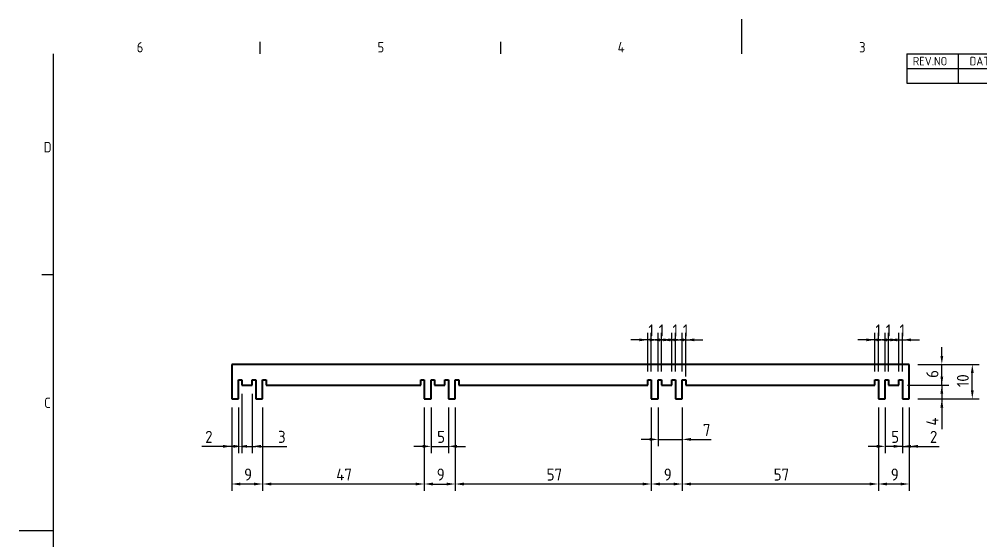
# Model space of a CAD drawing. Header units: millimetres. Extents: x 0 to 420, y 0 to 297.
# Drawn here: x 0 to 279.5, y 145.5 to 297 of the extents above; entities that cross this region are included whole.
import ezdxf

# ---------------------------------------------------------------- set-up
doc = ezdxf.new("R2010")
doc.units = ezdxf.units.MM
doc.layers.get('0').update_dxf_attribs({"color": 3, "lineweight": 25})
for name, color, linetype, lineweight in [('가시적인 것(ISO)', 3, 'Continuous', 40), ('경계(ISO)', 7, 'Continuous', 25), ('기호(ISO)', 5, 'Continuous', 25), ('치수(ISO)', 2, 'Continuous', 25)]:
    doc.layers.add(name, color=color, linetype=linetype, lineweight=lineweight)
doc.styles.add('ISO ProportionalPSTEK', font='isocp.shx')
doc.styles.add('문자 텍스트_PSTEK_POSCO', font='isocp.shx')
doc.styles.add('치수 텍스트_PSTEK_POSCO', font='isocp.shx')
doc.dimstyles.new('치수_PSTEK_POSCO', dxfattribs={"dimtxt": 3.5, "dimasz": 2.5, "dimexe": 2, "dimexo": 2.5, "dimgap": 1, "dimtad": 1, "dimrnd": 1e-08, "dimdsep": 46, "dimtxsty": '치수 텍스트_PSTEK_POSCO', "dimcen": 0.09, "dimdle": 10, "dimclrd": 7, "dimclre": 7, "dimclrt": 2, "dimadec": 1, "dimazin": 2, "dimtfac": 1, "dimtmove": 0, "dimatfit": 3, "dimfxl": 0, "dimtolj": 1, "dimlwd": -1, "dimlwe": -1, "dimarcsym": 0})

# ---------------------------------------------------------------- blocks, each defined once
blk = doc.blocks.new('경계 Default Border')
at = {"layer": '경계(ISO)'}
for p, q in [((70, 287), (70, 290.4)), ((140, 287), (140, 290.4)), ((10, 222.75), (6.6, 222.75))]:
    blk.add_line(p, q, dxfattribs=at)
at = {"layer": '경계(ISO)', "flags": 128}
for points in [[(210, 297), (210, 287)], [(10, 10), (10, 287)], [(0, 148.5), (10, 148.5)]]:
    blk.add_lwpolyline(points, dxfattribs=at)
at = {"layer": '경계(ISO)', "color": 2, "char_height": 3, "attachment_point": 7, "style": '문자 텍스트_PSTEK_POSCO'}
for s, insert in [('6', (34.14, 287.37)), ('5', (104.14, 287.37)), ('4', (173.97, 287.4)), ('3', (244.17, 287.37)), ('D', (7.08, 258.35)), ('C', (7.24, 184.1))]:
    blk.add_mtext(s, dxfattribs=dict(at, insert=insert))
blk = doc.blocks.new('리비전 내역')
at = {"layer": '기호(ISO)'}
for p, q in [((258, 287), (410, 287)), ((258, 287), (258, 282.72)), ((273, 287), (273, 282.72)), ((288, 287), (288, 282.72)), ((365, 287), (365, 282.72)), ((380, 287), (380, 282.72)), ((395, 287), (395, 282.72)), ((410, 287), (410, 282.72)), ((258, 282.72), (410, 282.72)), ((258, 282.72), (258, 278.44)), ((273, 282.72), (273, 278.44)), ((288, 282.72), (288, 278.44)), ((365, 282.72), (365, 278.44)), ((380, 282.72), (380, 278.44)), ((395, 282.72), (395, 278.44)), ((410, 282.72), (410, 278.44)), ((258, 278.44), (410, 278.44))]:
    blk.add_line(p, q, dxfattribs=at)
at = {"layer": '기호(ISO)', "color": 2, "char_height": 2.5, "attachment_point": 7, "style": 'ISO ProportionalPSTEK'}
for s, insert in [('REV.NO', (259.79, 283.58)), ('DATE', (276.31, 283.58)), ('DESCRIPTION OF REVISION', (305.51, 283.58)), ('DRA.BY', (366.48, 283.58)), ('CH.BY', (382.86, 283.58)), ('APP.BY', (396.48, 283.58))]:
    blk.add_mtext(s, dxfattribs=dict(at, insert=insert))
blk = doc.blocks.new('*D24')
at = {"layer": 'Defpoints', "color": 0}
for p in [(258.76, 196.73), (277.07, 196.73), (258.76, 186.73)]:
    blk.add_point(p, dxfattribs=at)
at = {"layer": '치수(ISO)', "color": 7}
for p, q in [((261.26, 196.73), (279.07, 196.73)), ((277.07, 189.23), (277.07, 194.23)), ((261.26, 186.73), (279.07, 186.73))]:
    blk.add_line(p, q, dxfattribs=at)
for points in [[(276.66, 194.23), (277.49, 194.23), (277.07, 196.73)], [(276.66, 189.23), (277.49, 189.23), (277.07, 186.73)]]:
    blk.add_solid(points, dxfattribs=at)
at = {"layer": '치수(ISO)', "color": 2, "insert": (274.32, 190.15), "char_height": 3.5, "attachment_point": 4, "rotation": 90, "style": '치수 텍스트_PSTEK_POSCO'}
blk.add_mtext('\\A1;10', dxfattribs=at)
blk = doc.blocks.new('*D25')
at = {"layer": 'Defpoints', "color": 0}
for p in [(255.76, 190.73), (258.76, 186.73), (268.22, 186.73)]:
    blk.add_point(p, dxfattribs=at)
at = {"layer": '치수(ISO)', "color": 7}
for p, q in [((268.22, 193.23), (268.22, 195.73)), ((258.26, 190.73), (270.22, 190.73)), ((268.22, 190.73), (268.22, 186.73)), ((261.26, 186.73), (270.22, 186.73)), ((268.22, 184.23), (268.22, 177.98))]:
    blk.add_line(p, q, dxfattribs=at)
for points in [[(267.8, 193.23), (268.63, 193.23), (268.22, 190.73)], [(267.8, 184.23), (268.63, 184.23), (268.22, 186.73)]]:
    blk.add_solid(points, dxfattribs=at)
at = {"layer": '치수(ISO)', "color": 2, "insert": (265.47, 178.98), "char_height": 3.5, "attachment_point": 4, "rotation": 90, "style": '치수 텍스트_PSTEK_POSCO'}
blk.add_mtext('\\A1;4', dxfattribs=at)
blk = doc.blocks.new('*D26')
at = {"layer": 'Defpoints', "color": 0}
for p in [(258.76, 196.73), (268.22, 196.73), (255.76, 190.73)]:
    blk.add_point(p, dxfattribs=at)
at = {"layer": '치수(ISO)', "color": 7}
for p, q in [((268.22, 199.23), (268.22, 201.73)), ((261.26, 196.73), (270.22, 196.73)), ((268.22, 190.73), (268.22, 196.73)), ((258.26, 190.73), (270.22, 190.73)), ((268.22, 188.23), (268.22, 185.73))]:
    blk.add_line(p, q, dxfattribs=at)
for points in [[(267.8, 199.23), (268.63, 199.23), (268.22, 196.73)], [(267.8, 188.23), (268.63, 188.23), (268.22, 190.73)]]:
    blk.add_solid(points, dxfattribs=at)
at = {"layer": '치수(ISO)', "color": 2, "insert": (265.47, 192.84), "char_height": 3.5, "attachment_point": 4, "rotation": 90, "style": '치수 텍스트_PSTEK_POSCO'}
blk.add_mtext('\\A1;6', dxfattribs=at)
blk = doc.blocks.new('*D27')
at = {"layer": 'Defpoints', "color": 0}
for p in [(249.76, 186.73), (258.76, 186.73), (249.76, 162.01)]:
    blk.add_point(p, dxfattribs=at)
at = {"layer": '치수(ISO)', "color": 7}
for p, q in [((249.76, 184.23), (249.76, 160.01)), ((258.76, 184.23), (258.76, 160.01)), ((256.26, 162.01), (252.26, 162.01))]:
    blk.add_line(p, q, dxfattribs=at)
for points in [[(252.26, 162.42), (252.26, 161.59), (249.76, 162.01)], [(256.26, 162.42), (256.26, 161.59), (258.76, 162.01)]]:
    blk.add_solid(points, dxfattribs=at)
at = {"layer": '치수(ISO)', "color": 2, "insert": (253.37, 164.76), "char_height": 3.5, "attachment_point": 4, "style": '치수 텍스트_PSTEK_POSCO'}
blk.add_mtext('\\A1;9', dxfattribs=at)
blk = doc.blocks.new('*D28')
at = {"layer": 'Defpoints', "color": 0}
for p in [(249.76, 203.88), (248.76, 192.23), (249.76, 192.23)]:
    blk.add_point(p, dxfattribs=at)
at = {"layer": '치수(ISO)', "color": 7}
for p, q in [((248.76, 194.73), (248.76, 205.88)), ((249.76, 194.73), (249.76, 205.88)), ((246.26, 203.88), (243.76, 203.88)), ((248.76, 203.88), (249.76, 203.88)), ((252.26, 203.88), (254.76, 203.88))]:
    blk.add_line(p, q, dxfattribs=at)
for points in [[(246.26, 204.29), (246.26, 203.46), (248.76, 203.88)], [(252.26, 204.29), (252.26, 203.46), (249.76, 203.88)]]:
    blk.add_solid(points, dxfattribs=at)
at = {"layer": '치수(ISO)', "color": 2, "insert": (248.91, 206.63), "char_height": 3.5, "attachment_point": 4, "style": '치수 텍스트_PSTEK_POSCO'}
blk.add_mtext('\\A1;1', dxfattribs=at)
blk = doc.blocks.new('*D29')
at = {"layer": 'Defpoints', "color": 0}
for p in [(252.76, 203.88), (251.76, 192.23), (252.76, 192.23)]:
    blk.add_point(p, dxfattribs=at)
at = {"layer": '치수(ISO)', "color": 7}
for p, q in [((251.76, 194.73), (251.76, 205.88)), ((252.76, 194.73), (252.76, 205.88)), ((249.26, 203.88), (246.76, 203.88)), ((251.76, 203.88), (252.76, 203.88)), ((255.26, 203.88), (257.76, 203.88))]:
    blk.add_line(p, q, dxfattribs=at)
for points in [[(249.26, 204.29), (249.26, 203.46), (251.76, 203.88)], [(255.26, 204.29), (255.26, 203.46), (252.76, 203.88)]]:
    blk.add_solid(points, dxfattribs=at)
at = {"layer": '치수(ISO)', "color": 2, "insert": (251.91, 206.63), "char_height": 3.5, "attachment_point": 4, "style": '치수 텍스트_PSTEK_POSCO'}
blk.add_mtext('\\A1;1', dxfattribs=at)
blk = doc.blocks.new('*D30')
at = {"layer": 'Defpoints', "color": 0}
for p in [(256.76, 203.88), (255.76, 192.23), (256.76, 192.23)]:
    blk.add_point(p, dxfattribs=at)
at = {"layer": '치수(ISO)', "color": 7}
for p, q in [((255.76, 194.73), (255.76, 205.88)), ((256.76, 194.73), (256.76, 205.88)), ((253.26, 203.88), (250.76, 203.88)), ((255.76, 203.88), (256.76, 203.88)), ((259.26, 203.88), (261.76, 203.88))]:
    blk.add_line(p, q, dxfattribs=at)
for points in [[(253.26, 204.29), (253.26, 203.46), (255.76, 203.88)], [(259.26, 204.29), (259.26, 203.46), (256.76, 203.88)]]:
    blk.add_solid(points, dxfattribs=at)
at = {"layer": '치수(ISO)', "color": 2, "insert": (255.91, 206.63), "char_height": 3.5, "attachment_point": 4, "style": '치수 텍스트_PSTEK_POSCO'}
blk.add_mtext('\\A1;1', dxfattribs=at)
blk = doc.blocks.new('*D31')
at = {"layer": 'Defpoints', "color": 0}
for p in [(256.76, 186.73), (258.76, 186.73), (258.76, 172.95)]:
    blk.add_point(p, dxfattribs=at)
at = {"layer": '치수(ISO)', "color": 7}
for p, q in [((256.76, 184.23), (256.76, 170.95)), ((258.76, 184.23), (258.76, 170.95)), ((254.26, 172.95), (251.76, 172.95)), ((256.76, 172.95), (258.76, 172.95)), ((261.26, 172.95), (267.46, 172.95))]:
    blk.add_line(p, q, dxfattribs=at)
for points in [[(254.26, 173.37), (254.26, 172.54), (256.76, 172.95)], [(261.26, 173.37), (261.26, 172.54), (258.76, 172.95)]]:
    blk.add_solid(points, dxfattribs=at)
at = {"layer": '치수(ISO)', "color": 2, "insert": (264.76, 175.7), "char_height": 3.5, "attachment_point": 4, "style": '치수 텍스트_PSTEK_POSCO'}
blk.add_mtext('\\A1;2', dxfattribs=at)
blk = doc.blocks.new('*D32')
at = {"layer": 'Defpoints', "color": 0}
for p in [(251.76, 186.73), (256.76, 186.73), (251.76, 172.95)]:
    blk.add_point(p, dxfattribs=at)
at = {"layer": '치수(ISO)', "color": 7}
for p, q in [((251.76, 184.23), (251.76, 170.95)), ((256.76, 184.23), (256.76, 170.95)), ((249.26, 172.95), (246.76, 172.95)), ((256.76, 172.95), (251.76, 172.95)), ((259.26, 172.95), (261.76, 172.95))]:
    blk.add_line(p, q, dxfattribs=at)
for points in [[(249.26, 173.37), (249.26, 172.54), (251.76, 172.95)], [(259.26, 173.37), (259.26, 172.54), (256.76, 172.95)]]:
    blk.add_solid(points, dxfattribs=at)
at = {"layer": '치수(ISO)', "color": 2, "insert": (253.49, 175.7), "char_height": 3.5, "attachment_point": 4, "style": '치수 텍스트_PSTEK_POSCO'}
blk.add_mtext('\\A1;5', dxfattribs=at)
blk = doc.blocks.new('*D33')
at = {"layer": 'Defpoints', "color": 0}
for p in [(192.76, 186.73), (249.76, 186.73), (192.76, 162.01)]:
    blk.add_point(p, dxfattribs=at)
at = {"layer": '치수(ISO)', "color": 7}
for p, q in [((192.76, 184.23), (192.76, 160.01)), ((249.76, 184.23), (249.76, 160.01)), ((247.26, 162.01), (195.26, 162.01))]:
    blk.add_line(p, q, dxfattribs=at)
for points in [[(195.26, 162.42), (195.26, 161.59), (192.76, 162.01)], [(247.26, 162.42), (247.26, 161.59), (249.76, 162.01)]]:
    blk.add_solid(points, dxfattribs=at)
at = {"layer": '치수(ISO)', "color": 2, "insert": (219.34, 164.76), "char_height": 3.5, "attachment_point": 4, "style": '치수 텍스트_PSTEK_POSCO'}
blk.add_mtext('\\A1;57', dxfattribs=at)
blk = doc.blocks.new('*D34')
at = {"layer": 'Defpoints', "color": 0}
for p in [(183.76, 186.73), (192.76, 186.73), (183.76, 162.01)]:
    blk.add_point(p, dxfattribs=at)
at = {"layer": '치수(ISO)', "color": 7}
for p, q in [((183.76, 184.23), (183.76, 160.01)), ((192.76, 184.23), (192.76, 160.01)), ((190.26, 162.01), (186.26, 162.01))]:
    blk.add_line(p, q, dxfattribs=at)
for points in [[(186.26, 162.42), (186.26, 161.59), (183.76, 162.01)], [(190.26, 162.42), (190.26, 161.59), (192.76, 162.01)]]:
    blk.add_solid(points, dxfattribs=at)
at = {"layer": '치수(ISO)', "color": 2, "insert": (187.37, 164.76), "char_height": 3.5, "attachment_point": 4, "style": '치수 텍스트_PSTEK_POSCO'}
blk.add_mtext('\\A1;9', dxfattribs=at)
blk = doc.blocks.new('*D35')
at = {"layer": 'Defpoints', "color": 0}
for p in [(126.76, 186.73), (183.76, 186.73), (126.76, 162.01)]:
    blk.add_point(p, dxfattribs=at)
at = {"layer": '치수(ISO)', "color": 7}
for p, q in [((126.76, 184.23), (126.76, 160.01)), ((183.76, 184.23), (183.76, 160.01)), ((181.26, 162.01), (129.26, 162.01))]:
    blk.add_line(p, q, dxfattribs=at)
for points in [[(129.26, 162.42), (129.26, 161.59), (126.76, 162.01)], [(181.26, 162.42), (181.26, 161.59), (183.76, 162.01)]]:
    blk.add_solid(points, dxfattribs=at)
at = {"layer": '치수(ISO)', "color": 2, "insert": (153.34, 164.76), "char_height": 3.5, "attachment_point": 4, "style": '치수 텍스트_PSTEK_POSCO'}
blk.add_mtext('\\A1;57', dxfattribs=at)
blk = doc.blocks.new('*D36')
at = {"layer": 'Defpoints', "color": 0}
for p in [(117.76, 186.73), (126.76, 186.73), (126.76, 162.01)]:
    blk.add_point(p, dxfattribs=at)
at = {"layer": '치수(ISO)', "color": 7}
for p, q in [((117.76, 184.23), (117.76, 160.01)), ((126.76, 184.23), (126.76, 160.01)), ((120.26, 162.01), (124.26, 162.01))]:
    blk.add_line(p, q, dxfattribs=at)
for points in [[(120.26, 162.42), (120.26, 161.59), (117.76, 162.01)], [(124.26, 162.42), (124.26, 161.59), (126.76, 162.01)]]:
    blk.add_solid(points, dxfattribs=at)
at = {"layer": '치수(ISO)', "color": 2, "insert": (121.37, 164.76), "char_height": 3.5, "attachment_point": 4, "style": '치수 텍스트_PSTEK_POSCO'}
blk.add_mtext('\\A1;9', dxfattribs=at)
blk = doc.blocks.new('*D37')
at = {"layer": 'Defpoints', "color": 0}
for p in [(70.76, 186.73), (117.76, 186.73), (70.76, 162.01)]:
    blk.add_point(p, dxfattribs=at)
at = {"layer": '치수(ISO)', "color": 7}
for p, q in [((70.76, 184.23), (70.76, 160.01)), ((117.76, 184.23), (117.76, 160.01)), ((115.26, 162.01), (73.26, 162.01))]:
    blk.add_line(p, q, dxfattribs=at)
for points in [[(73.26, 162.42), (73.26, 161.59), (70.76, 162.01)], [(115.26, 162.42), (115.26, 161.59), (117.76, 162.01)]]:
    blk.add_solid(points, dxfattribs=at)
at = {"layer": '치수(ISO)', "color": 2, "insert": (92.16, 164.76), "char_height": 3.5, "attachment_point": 4, "style": '치수 텍스트_PSTEK_POSCO'}
blk.add_mtext('\\A1;47', dxfattribs=at)
blk = doc.blocks.new('*D38')
at = {"layer": 'Defpoints', "color": 0}
for p in [(61.76, 186.73), (70.76, 186.73), (61.76, 162.01)]:
    blk.add_point(p, dxfattribs=at)
at = {"layer": '치수(ISO)', "color": 7}
for p, q in [((61.76, 184.23), (61.76, 160.01)), ((70.76, 184.23), (70.76, 160.01)), ((68.26, 162.01), (64.26, 162.01))]:
    blk.add_line(p, q, dxfattribs=at)
for points in [[(64.26, 162.42), (64.26, 161.59), (61.76, 162.01)], [(68.26, 162.42), (68.26, 161.59), (70.76, 162.01)]]:
    blk.add_solid(points, dxfattribs=at)
at = {"layer": '치수(ISO)', "color": 2, "insert": (65.37, 164.76), "char_height": 3.5, "attachment_point": 4, "style": '치수 텍스트_PSTEK_POSCO'}
blk.add_mtext('\\A1;9', dxfattribs=at)
blk = doc.blocks.new('*D39')
at = {"layer": 'Defpoints', "color": 0}
for p in [(61.76, 186.73), (63.76, 186.73), (61.76, 172.95)]:
    blk.add_point(p, dxfattribs=at)
at = {"layer": '치수(ISO)', "color": 7}
for p, q in [((61.76, 184.23), (61.76, 170.95)), ((63.76, 184.23), (63.76, 170.95)), ((59.26, 172.95), (53.06, 172.95)), ((63.76, 172.95), (61.76, 172.95)), ((66.26, 172.95), (68.76, 172.95))]:
    blk.add_line(p, q, dxfattribs=at)
for points in [[(59.26, 173.37), (59.26, 172.54), (61.76, 172.95)], [(66.26, 173.37), (66.26, 172.54), (63.76, 172.95)]]:
    blk.add_solid(points, dxfattribs=at)
at = {"layer": '치수(ISO)', "color": 2, "insert": (54.06, 175.7), "char_height": 3.5, "attachment_point": 4, "style": '치수 텍스트_PSTEK_POSCO'}
blk.add_mtext('\\A1;2', dxfattribs=at)
blk = doc.blocks.new('*D40')
at = {"layer": 'Defpoints', "color": 0}
for p in [(64.76, 190.73), (67.76, 190.73), (67.76, 172.95)]:
    blk.add_point(p, dxfattribs=at)
at = {"layer": '치수(ISO)', "color": 7}
for p, q in [((64.76, 188.23), (64.76, 170.95)), ((67.76, 188.23), (67.76, 170.95)), ((62.26, 172.95), (59.76, 172.95)), ((64.76, 172.95), (67.76, 172.95)), ((70.26, 172.95), (77.79, 172.95))]:
    blk.add_line(p, q, dxfattribs=at)
for points in [[(62.26, 173.37), (62.26, 172.54), (64.76, 172.95)], [(70.26, 173.37), (70.26, 172.54), (67.76, 172.95)]]:
    blk.add_solid(points, dxfattribs=at)
at = {"layer": '치수(ISO)', "color": 2, "insert": (75.24, 175.7), "char_height": 3.5, "attachment_point": 4, "style": '치수 텍스트_PSTEK_POSCO'}
blk.add_mtext('\\A1;3', dxfattribs=at)
blk = doc.blocks.new('*D41')
at = {"layer": 'Defpoints', "color": 0}
for p in [(119.76, 186.73), (124.76, 186.73), (124.76, 172.95)]:
    blk.add_point(p, dxfattribs=at)
at = {"layer": '치수(ISO)', "color": 7}
for p, q in [((119.76, 184.23), (119.76, 170.95)), ((124.76, 184.23), (124.76, 170.95)), ((117.26, 172.95), (114.76, 172.95)), ((119.76, 172.95), (124.76, 172.95)), ((127.26, 172.95), (129.76, 172.95))]:
    blk.add_line(p, q, dxfattribs=at)
for points in [[(117.26, 173.37), (117.26, 172.54), (119.76, 172.95)], [(127.26, 173.37), (127.26, 172.54), (124.76, 172.95)]]:
    blk.add_solid(points, dxfattribs=at)
at = {"layer": '치수(ISO)', "color": 2, "insert": (121.49, 175.7), "char_height": 3.5, "attachment_point": 4, "style": '치수 텍스트_PSTEK_POSCO'}
blk.add_mtext('\\A1;5', dxfattribs=at)
blk = doc.blocks.new('*D42')
at = {"layer": 'Defpoints', "color": 0}
for p in [(192.76, 203.88), (192.76, 192.23), (193.76, 190.73)]:
    blk.add_point(p, dxfattribs=at)
at = {"layer": '치수(ISO)', "color": 7}
for p, q in [((192.76, 194.73), (192.76, 205.88)), ((193.76, 193.23), (193.76, 205.88)), ((190.26, 203.88), (187.76, 203.88)), ((193.76, 203.88), (192.76, 203.88)), ((196.26, 203.88), (198.76, 203.88))]:
    blk.add_line(p, q, dxfattribs=at)
for points in [[(190.26, 204.29), (190.26, 203.46), (192.76, 203.88)], [(196.26, 204.29), (196.26, 203.46), (193.76, 203.88)]]:
    blk.add_solid(points, dxfattribs=at)
at = {"layer": '치수(ISO)', "color": 2, "insert": (192.91, 206.63), "char_height": 3.5, "attachment_point": 4, "style": '치수 텍스트_PSTEK_POSCO'}
blk.add_mtext('\\A1;1', dxfattribs=at)
blk = doc.blocks.new('*D43')
at = {"layer": 'Defpoints', "color": 0}
for p in [(189.76, 203.88), (189.76, 192.23), (190.76, 192.23)]:
    blk.add_point(p, dxfattribs=at)
at = {"layer": '치수(ISO)', "color": 7}
for p, q in [((189.76, 194.73), (189.76, 205.88)), ((190.76, 194.73), (190.76, 205.88)), ((187.26, 203.88), (184.76, 203.88)), ((190.76, 203.88), (189.76, 203.88)), ((193.26, 203.88), (195.76, 203.88))]:
    blk.add_line(p, q, dxfattribs=at)
for points in [[(187.26, 204.29), (187.26, 203.46), (189.76, 203.88)], [(193.26, 204.29), (193.26, 203.46), (190.76, 203.88)]]:
    blk.add_solid(points, dxfattribs=at)
at = {"layer": '치수(ISO)', "color": 2, "insert": (189.91, 206.63), "char_height": 3.5, "attachment_point": 4, "style": '치수 텍스트_PSTEK_POSCO'}
blk.add_mtext('\\A1;1', dxfattribs=at)
blk = doc.blocks.new('*D44')
at = {"layer": 'Defpoints', "color": 0}
for p in [(185.76, 203.88), (185.76, 192.23), (186.76, 192.23)]:
    blk.add_point(p, dxfattribs=at)
at = {"layer": '치수(ISO)', "color": 7}
for p, q in [((185.76, 194.73), (185.76, 205.88)), ((186.76, 194.73), (186.76, 205.88)), ((183.26, 203.88), (180.76, 203.88)), ((186.76, 203.88), (185.76, 203.88)), ((189.26, 203.88), (191.76, 203.88))]:
    blk.add_line(p, q, dxfattribs=at)
for points in [[(183.26, 204.29), (183.26, 203.46), (185.76, 203.88)], [(189.26, 204.29), (189.26, 203.46), (186.76, 203.88)]]:
    blk.add_solid(points, dxfattribs=at)
at = {"layer": '치수(ISO)', "color": 2, "insert": (185.91, 206.63), "char_height": 3.5, "attachment_point": 4, "style": '치수 텍스트_PSTEK_POSCO'}
blk.add_mtext('\\A1;1', dxfattribs=at)
blk = doc.blocks.new('*D45')
at = {"layer": 'Defpoints', "color": 0}
for p in [(182.76, 203.88), (182.76, 192.23), (183.76, 192.23)]:
    blk.add_point(p, dxfattribs=at)
at = {"layer": '치수(ISO)', "color": 7}
for p, q in [((182.76, 194.73), (182.76, 205.88)), ((183.76, 194.73), (183.76, 205.88)), ((180.26, 203.88), (177.76, 203.88)), ((183.76, 203.88), (182.76, 203.88)), ((186.26, 203.88), (188.76, 203.88))]:
    blk.add_line(p, q, dxfattribs=at)
for points in [[(180.26, 204.29), (180.26, 203.46), (182.76, 203.88)], [(186.26, 204.29), (186.26, 203.46), (183.76, 203.88)]]:
    blk.add_solid(points, dxfattribs=at)
at = {"layer": '치수(ISO)', "color": 2, "insert": (182.91, 206.63), "char_height": 3.5, "attachment_point": 4, "style": '치수 텍스트_PSTEK_POSCO'}
blk.add_mtext('\\A1;1', dxfattribs=at)
blk = doc.blocks.new('*D46')
at = {"layer": 'Defpoints', "color": 0}
for p in [(185.76, 186.73), (192.76, 186.73), (185.76, 174.97)]:
    blk.add_point(p, dxfattribs=at)
at = {"layer": '치수(ISO)', "color": 7}
for p, q in [((185.76, 184.23), (185.76, 172.97)), ((192.76, 184.23), (192.76, 172.97)), ((183.26, 174.97), (180.76, 174.97)), ((185.76, 174.97), (192.76, 174.97)), ((195.26, 174.97), (201.16, 174.97))]:
    blk.add_line(p, q, dxfattribs=at)
for points in [[(183.26, 175.38), (183.26, 174.55), (185.76, 174.97)], [(195.26, 175.38), (195.26, 174.55), (192.76, 174.97)]]:
    blk.add_solid(points, dxfattribs=at)
at = {"layer": '치수(ISO)', "color": 2, "insert": (198.76, 177.72), "char_height": 3.5, "attachment_point": 4, "style": '치수 텍스트_PSTEK_POSCO'}
blk.add_mtext('\\A1;7', dxfattribs=at)

msp = doc.modelspace()

# ---------------------------------------------------------------- linework, layer by layer
at = {"layer": '가시적인 것(ISO)'}
for p, q in [((258.76, 196.729), (61.76, 196.729)), ((61.76, 196.729), (61.76, 186.729)), ((258.76, 186.729), (258.76, 196.729)), ((63.76, 192.229), (64.76, 192.229)), ((63.76, 186.729), (63.76, 192.229)), ((64.76, 192.229), (64.76, 190.729)), ((64.76, 190.729), (67.76, 190.729)), ((67.76, 192.229), (68.76, 192.229)), ((67.76, 190.729), (67.76, 192.229)), ((68.76, 192.229), (68.76, 186.729)), ((70.76, 192.229), (71.76, 192.229)), ((70.76, 186.729), (70.76, 192.229)), ((71.76, 192.229), (71.76, 190.729)), ((71.76, 190.729), (116.76, 190.729)), ((116.76, 192.229), (117.76, 192.229)), ((116.76, 190.729), (116.76, 192.229)), ((117.76, 192.229), (117.76, 186.729)), ((119.76, 192.229), (120.76, 192.229)), ((119.76, 186.729), (119.76, 192.229)), ((120.76, 192.229), (120.76, 190.729)), ((120.76, 190.729), (123.76, 190.729)), ((123.76, 192.229), (124.76, 192.229)), ((123.76, 190.729), (123.76, 192.229)), ((124.76, 192.229), (124.76, 186.729)), ((126.76, 192.229), (127.76, 192.229)), ((126.76, 186.729), (126.76, 192.229)), ((127.76, 192.229), (127.76, 190.729)), ((127.76, 190.729), (182.76, 190.729)), ((182.76, 192.229), (183.76, 192.229)), ((182.76, 190.729), (182.76, 192.229)), ((183.76, 192.229), (183.76, 186.729)), ((185.76, 192.229), (186.76, 192.229)), ((185.76, 186.729), (185.76, 192.229)), ((186.76, 192.229), (186.76, 190.729)), ((186.76, 190.729), (189.76, 190.729)), ((189.76, 192.229), (190.76, 192.229)), ((189.76, 190.729), (189.76, 192.229)), ((190.76, 192.229), (190.76, 186.729)), ((192.76, 192.229), (193.76, 192.229)), ((192.76, 186.729), (192.76, 192.229)), ((193.76, 192.229), (193.76, 190.729)), ((193.76, 190.729), (248.76, 190.729)), ((248.76, 192.229), (249.76, 192.229)), ((248.76, 190.729), (248.76, 192.229)), ((249.76, 192.229), (249.76, 186.729)), ((251.76, 192.229), (252.76, 192.229)), ((251.76, 186.729), (251.76, 192.229)), ((252.76, 192.229), (252.76, 190.729)), ((252.76, 190.729), (255.76, 190.729)), ((255.76, 192.229), (256.76, 192.229)), ((255.76, 190.729), (255.76, 192.229)), ((256.76, 192.229), (256.76, 186.729)), ((61.76, 186.729), (63.76, 186.729)), ((68.76, 186.729), (70.76, 186.729)), ((117.76, 186.729), (119.76, 186.729)), ((124.76, 186.729), (126.76, 186.729)), ((183.76, 186.729), (185.76, 186.729)), ((190.76, 186.729), (192.76, 186.729)), ((249.76, 186.729), (251.76, 186.729)), ((256.76, 186.729), (258.76, 186.729))]:
    msp.add_line(p, q, dxfattribs=at)

# ---------------------------------------------------------------- block references
msp.add_blockref('경계 Default Border', (0, 0))
at = {"layer": '기호(ISO)'}
msp.add_blockref('리비전 내역', (0, 0), dxfattribs=at)

# ---------------------------------------------------------------- dimensions: what is measured, and where the dimension line sits
at = {"layer": '치수(ISO)', "color": 7}
for base, p1, p2, angle, override, picture, middle in [((182.76, 203.878), (183.76, 192.229), (182.76, 192.229), 180, {"dimdec": 2, "dimtp": 0, "dimtm": 0, "dimtdec": 2, "dimtofl": 1, "dimatfit": 1}, '*D45', (183.26, 203.878)), ((185.76, 203.878), (186.76, 192.229), (185.76, 192.229), 180, {"dimdec": 2, "dimtp": 0, "dimtm": 0, "dimtdec": 2, "dimtofl": 1, "dimatfit": 1}, '*D44', (186.26, 203.878)), ((189.76, 203.878), (190.76, 192.229), (189.76, 192.229), 180, {"dimdec": 2, "dimtp": 0, "dimtm": 0, "dimtdec": 2, "dimtofl": 1, "dimatfit": 1}, '*D43', (190.26, 203.878)), ((249.76, 203.878), (248.76, 192.229), (249.76, 192.229), 180, {"dimdec": 2, "dimtp": 0, "dimtm": 0, "dimtdec": 2, "dimtofl": 1, "dimatfit": 1}, '*D28', (249.26, 203.878)), ((256.76, 203.878), (255.76, 192.229), (256.76, 192.229), 180, {"dimdec": 2, "dimtp": 0, "dimtm": 0, "dimtdec": 2, "dimtofl": 1, "dimatfit": 1}, '*D30', (256.26, 203.878)), ((268.217, 196.729), (255.76, 190.729), (258.76, 196.729), 270, {"dimdec": 2, "dimtp": 0, "dimtm": 0, "dimtdec": 2, "dimtofl": 1, "dimatfit": 1}, '*D26', (268.217, 193.729)), ((268.217, 186.729), (255.76, 190.729), (258.76, 186.729), 90, {"dimdec": 2, "dimtp": 0, "dimtm": 0, "dimtdec": 2, "dimtofl": 1, "dimatfit": 1}, '*D25', (268.217, 179.854)), ((277.073, 196.729), (258.76, 186.729), (258.76, 196.729), 90, {"dimdec": 2, "dimtp": 0, "dimtm": 0, "dimtdec": 2, "dimtofl": 0, "dimatfit": 1}, '*D24', (277.073, 191.729)), ((67.76, 172.954), (64.76, 190.729), (67.76, 190.729), 180, {"dimdec": 2, "dimtp": 0, "dimtm": 0, "dimtdec": 2, "dimtofl": 1, "dimatfit": 1}, '*D40', (76.016, 172.954)), ((70.76, 162.006), (117.76, 186.729), (70.76, 186.729), 180, {"dimdec": 2, "dimtp": 0, "dimtm": 0, "dimtdec": 2, "dimtofl": 0, "dimatfit": 1}, '*D37', (94.26, 162.006)), ((124.76, 172.954), (119.76, 186.729), (124.76, 186.729), 180, {"dimdec": 2, "dimtp": 0, "dimtm": 0, "dimtdec": 2, "dimtofl": 1, "dimatfit": 1}, '*D41', (122.26, 172.954)), ((126.76, 162.006), (117.76, 186.729), (126.76, 186.729), 180, {"dimdec": 2, "dimtp": 0, "dimtm": 0, "dimtdec": 2, "dimtofl": 0, "dimatfit": 1}, '*D36', (122.26, 162.006)), ((126.76, 162.006), (183.76, 186.729), (126.76, 186.729), 180, {"dimdec": 2, "dimtp": 0, "dimtm": 0, "dimtdec": 2, "dimtofl": 0, "dimatfit": 1}, '*D35', (155.26, 162.006)), ((192.76, 162.006), (249.76, 186.729), (192.76, 186.729), 180, {"dimdec": 2, "dimtp": 0, "dimtm": 0, "dimtdec": 2, "dimtofl": 0, "dimatfit": 1}, '*D33', (221.26, 162.006)), ((251.76, 172.954), (256.76, 186.729), (251.76, 186.729), 180, {"dimdec": 2, "dimtp": 0, "dimtm": 0, "dimtdec": 2, "dimtofl": 1, "dimatfit": 1}, '*D32', (254.26, 172.954)), ((249.76, 162.006), (258.76, 186.729), (249.76, 186.729), 180, {"dimdec": 2, "dimtp": 0, "dimtm": 0, "dimtdec": 2, "dimtofl": 0, "dimatfit": 1}, '*D27', (254.26, 162.006)), ((258.76, 172.954), (256.76, 186.729), (258.76, 186.729), 180, {"dimdec": 2, "dimtp": 0, "dimtm": 0, "dimtdec": 2, "dimtofl": 1, "dimatfit": 1}, '*D31', (265.61, 172.954))]:
    dim = msp.add_linear_dim(base=base, p1=p1, p2=p2, angle=angle, dimstyle='치수_PSTEK_POSCO', override=override, dxfattribs=at)
    dim.commit()
    dim.dimension.update_dxf_attribs({"geometry": picture, "text_midpoint": middle, "dimtype": 160})
for base, p1, p2, override, picture, middle in [((192.76, 203.878), (193.76, 190.729), (192.76, 192.229), {"dimdec": 2, "dimtp": 0, "dimtm": 0, "dimtdec": 2, "dimtofl": 1, "dimatfit": 1}, '*D42', (193.26, 203.878)), ((252.76, 203.878), (251.76, 192.229), (252.76, 192.229), {"dimdec": 2, "dimtp": 0, "dimtm": 0, "dimtdec": 2, "dimtofl": 1, "dimatfit": 1}, '*D29', (252.26, 203.878)), ((61.76, 172.954), (63.76, 186.729), (61.76, 186.729), {"dimdec": 2, "dimtp": 0, "dimtm": 0, "dimtdec": 2, "dimtofl": 1, "dimatfit": 1}, '*D39', (54.911, 172.954)), ((61.76, 162.006), (70.76, 186.729), (61.76, 186.729), {"dimdec": 2, "dimtp": 0, "dimtm": 0, "dimtdec": 2, "dimtofl": 0, "dimatfit": 1}, '*D38', (66.26, 162.006)), ((185.76, 174.965), (192.76, 186.729), (185.76, 186.729), {"dimdec": 2, "dimtp": 0, "dimtm": 0, "dimtdec": 2, "dimtofl": 1, "dimatfit": 1}, '*D46', (199.46, 174.965)), ((183.76, 162.006), (192.76, 186.729), (183.76, 186.729), {"dimdec": 2, "dimtp": 0, "dimtm": 0, "dimtdec": 2, "dimtofl": 0, "dimatfit": 1}, '*D34', (188.26, 162.006))]:
    dim = msp.add_linear_dim(base=base, p1=p1, p2=p2, dimstyle='치수_PSTEK_POSCO', override=override, dxfattribs=at)
    dim.commit()
    dim.dimension.update_dxf_attribs({"geometry": picture, "text_midpoint": middle, "dimtype": 160})

doc.saveas('drawing.dxf')
